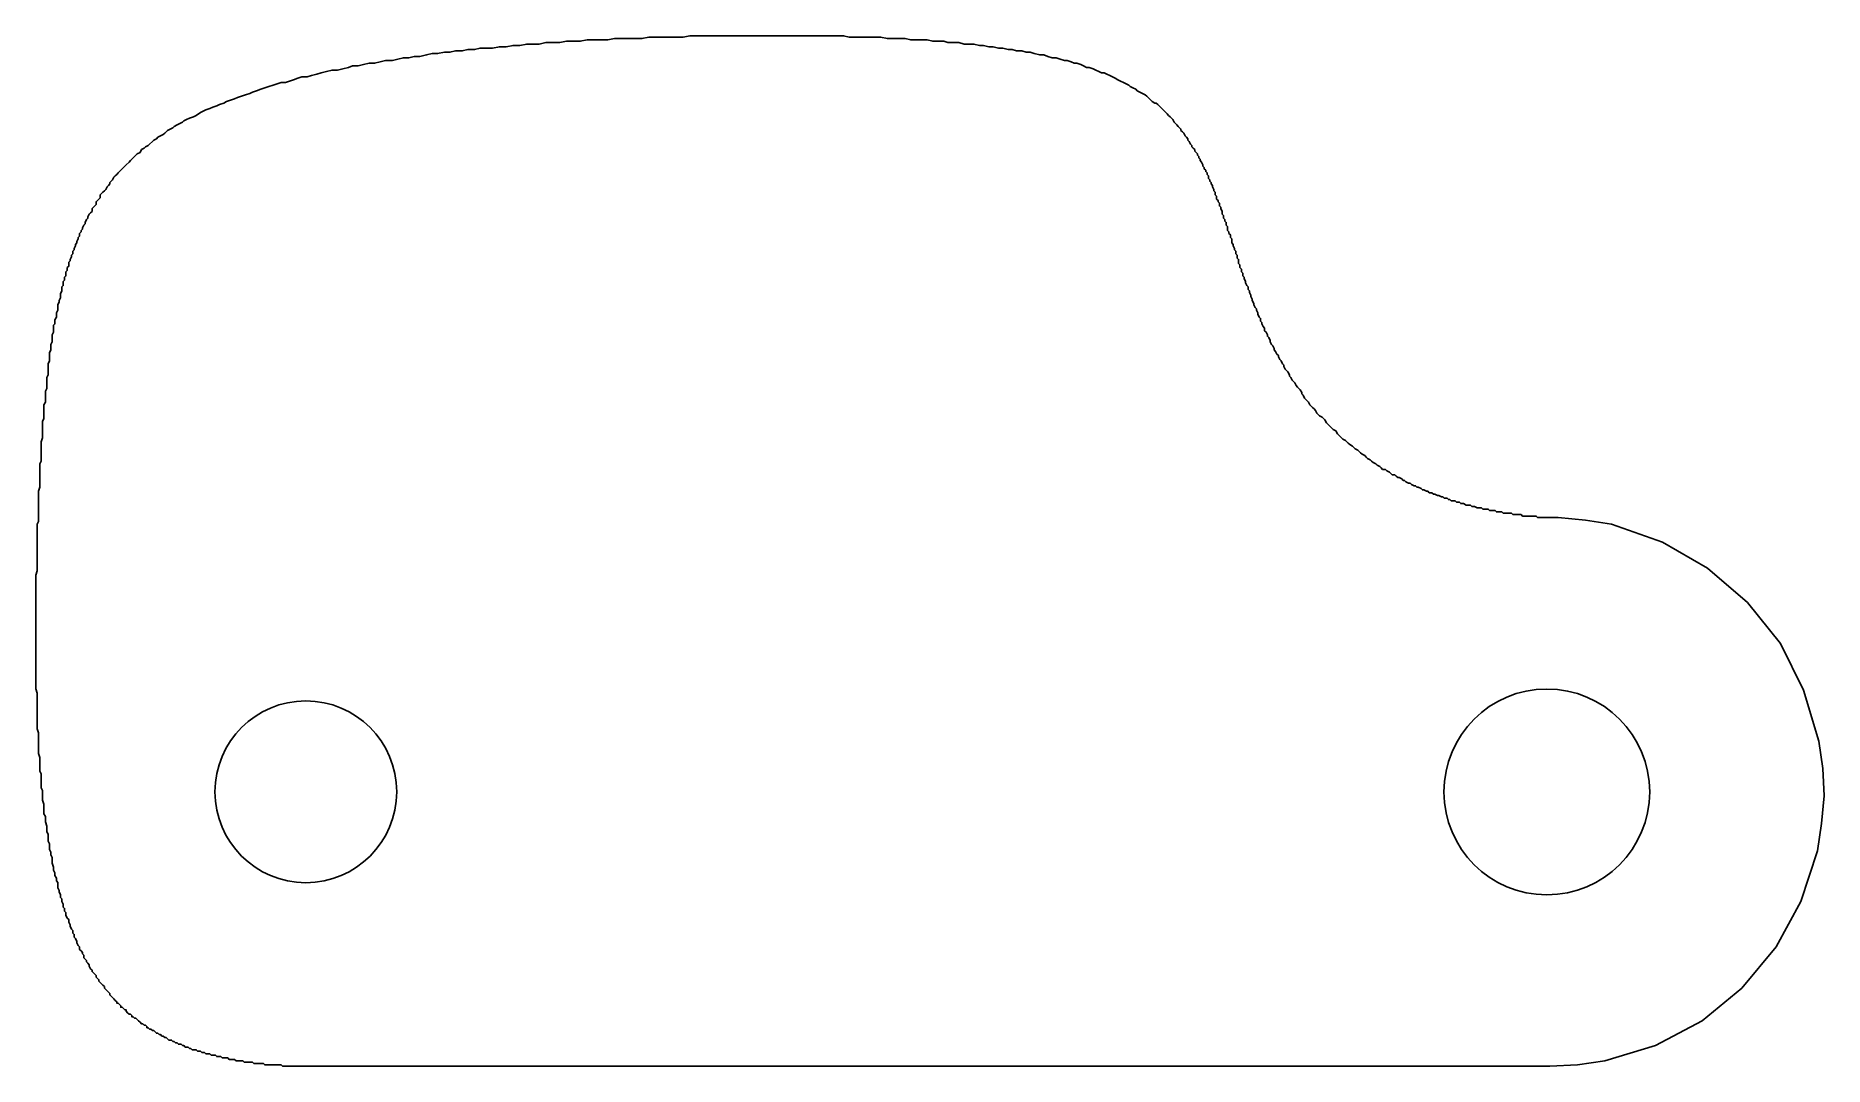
# Model space of a CAD drawing. Header units: millimetres. Extents: x 0 to 26.1, y 0 to 15.
import ezdxf

# ---------------------------------------------------------------- set-up
doc = ezdxf.new("R2010")
doc.units = ezdxf.units.MM
doc.layers.add('CORTE', color=7, linetype='Continuous')

msp = doc.modelspace()

# ---------------------------------------------------------------- linework, layer by layer
at = {"layer": 'CORTE'}
msp.add_lwpolyline([(4.04, 0), (4.02, 0), (4, 0), (3.98, 0), (3.96, 0), (3.94, 0), (3.92, 0), (3.9, 0), (3.88, 0), (3.86, 0), (3.84, 0), (3.82, 0), (3.8, 0), (3.78, 0), (3.76, 0), (3.74, 0), (3.72, 0), (3.7, 0), (3.68, 0), (3.66, 0), (3.64, 0), (3.62, 0), (3.6, 0), (3.58, 0.02), (3.56, 0.02), (3.54, 0.02), (3.52, 0.02), (3.5, 0.02), (3.48, 0.02), (3.46, 0.02), (3.44, 0.02), (3.42, 0.02), (3.4, 0.02), (3.38, 0.02), (3.36, 0.02), (3.34, 0.02), (3.32, 0.04), (3.3, 0.04), (3.28, 0.04), (3.26, 0.04), (3.24, 0.04), (3.22, 0.04), (3.2, 0.04), (3.18, 0.04), (3.16, 0.06), (3.14, 0.06), (3.12, 0.06), (3.1, 0.06), (3.08, 0.06), (3.06, 0.06), (3.04, 0.06), (3.02, 0.08), (3, 0.08), (2.98, 0.08), (2.96, 0.08), (2.94, 0.08), (2.92, 0.08), (2.9, 0.1), (2.88, 0.1), (2.86, 0.1), (2.84, 0.1), (2.82, 0.1), (2.8, 0.12), (2.78, 0.12), (2.76, 0.12), (2.74, 0.12), (2.72, 0.12), (2.7, 0.14), (2.68, 0.14), (2.66, 0.14), (2.64, 0.14), (2.62, 0.16), (2.6, 0.16), (2.58, 0.16), (2.56, 0.16), (2.54, 0.18), (2.52, 0.18), (2.5, 0.18), (2.48, 0.18), (2.46, 0.2), (2.44, 0.2), (2.42, 0.2), (2.4, 0.22), (2.38, 0.22), (2.36, 0.22), (2.34, 0.24), (2.32, 0.24), (2.3, 0.24), (2.28, 0.24), (2.26, 0.26), (2.24, 0.26), (2.22, 0.28), (2.2, 0.28), (2.18, 0.28), (2.16, 0.3), (2.14, 0.3), (2.12, 0.32), (2.1, 0.32), (2.08, 0.32), (2.06, 0.34), (2.04, 0.34), (2.02, 0.36), (2, 0.36), (1.98, 0.38), (1.96, 0.38), (1.94, 0.38), (1.92, 0.4), (1.9, 0.42), (1.88, 0.42), (1.86, 0.44), (1.84, 0.44), (1.82, 0.46), (1.8, 0.46), (1.78, 0.48), (1.76, 0.48), (1.74, 0.5), (1.72, 0.52), (1.7, 0.52), (1.68, 0.54), (1.66, 0.54), (1.64, 0.56), (1.62, 0.56), (1.62, 0.58), (1.6, 0.6), (1.58, 0.6), (1.56, 0.62), (1.54, 0.62), (1.52, 0.64), (1.5, 0.66), (1.48, 0.68), (1.46, 0.7), (1.44, 0.7), (1.42, 0.72), (1.4, 0.72), (1.4, 0.74), (1.38, 0.76), (1.36, 0.76), (1.34, 0.78), (1.32, 0.8), (1.32, 0.82), (1.3, 0.82), (1.28, 0.84), (1.26, 0.86), (1.24, 0.86), (1.24, 0.88), (1.22, 0.9), (1.2, 0.92), (1.18, 0.92), (1.18, 0.94), (1.16, 0.96), (1.14, 0.98), (1.12, 1), (1.1, 1.02), (1.08, 1.04), (1.08, 1.06), (1.06, 1.08), (1.04, 1.1), (1.02, 1.12), (1, 1.14), (1, 1.16), (0.98, 1.18), (0.96, 1.2), (0.94, 1.22), (0.92, 1.24), (0.92, 1.26), (0.9, 1.28), (0.88, 1.3), (0.88, 1.32), (0.86, 1.34), (0.84, 1.36), (0.82, 1.38), (0.82, 1.4), (0.8, 1.42), (0.78, 1.46), (0.78, 1.48), (0.76, 1.5), (0.74, 1.52), (0.74, 1.54), (0.72, 1.56), (0.7, 1.58), (0.7, 1.62), (0.68, 1.64), (0.68, 1.66), (0.66, 1.68), (0.64, 1.7), (0.64, 1.74), (0.62, 1.76), (0.6, 1.8), (0.6, 1.82), (0.58, 1.86), (0.56, 1.88), (0.56, 1.92), (0.54, 1.94), (0.54, 1.98), (0.52, 2), (0.5, 2.04), (0.5, 2.06), (0.48, 2.1), (0.48, 2.14), (0.46, 2.16), (0.44, 2.2), (0.44, 2.24), (0.42, 2.26), (0.42, 2.3), (0.4, 2.32), (0.4, 2.36), (0.38, 2.4), (0.38, 2.44), (0.36, 2.46), (0.36, 2.5), (0.34, 2.54), (0.34, 2.56), (0.32, 2.6), (0.32, 2.64), (0.32, 2.68), (0.3, 2.7), (0.3, 2.74), (0.28, 2.78), (0.28, 2.82), (0.26, 2.86), (0.26, 2.9), (0.24, 2.96), (0.24, 3), (0.24, 3.04), (0.22, 3.08), (0.22, 3.12), (0.2, 3.16), (0.2, 3.2), (0.2, 3.24), (0.18, 3.28), (0.18, 3.34), (0.18, 3.38), (0.16, 3.42), (0.16, 3.46), (0.16, 3.5), (0.14, 3.56), (0.14, 3.6), (0.14, 3.64), (0.12, 3.68), (0.12, 3.74), (0.12, 3.78), (0.12, 3.82), (0.1, 3.88), (0.1, 3.92), (0.1, 3.96), (0.1, 4.02), (0.08, 4.06), (0.08, 4.1), (0.08, 4.16), (0.08, 4.2), (0.08, 4.26), (0.06, 4.3), (0.06, 4.36), (0.06, 4.4), (0.06, 4.46), (0.06, 4.5), (0.04, 4.56), (0.04, 4.6), (0.04, 4.66), (0.04, 4.7), (0.04, 4.76), (0.04, 4.82), (0.04, 4.86), (0.02, 4.92), (0.02, 4.96), (0.02, 5.02), (0.02, 5.08), (0.02, 5.12), (0.02, 5.18), (0.02, 5.24), (0.02, 5.28), (0.02, 5.34), (0.02, 5.4), (0.02, 5.44), (0, 5.5), (0, 5.56), (0, 5.6), (0, 5.66), (0, 5.72), (0, 5.76), (0, 5.82), (0, 5.88), (0, 5.92), (0, 5.98), (0, 6.04), (0, 6.08), (0, 6.14), (0, 6.2), (0, 6.24), (0, 6.3), (0, 6.36), (0, 6.42), (0, 6.46), (0, 6.52), (0, 6.58), (0, 6.62), (0, 6.68), (0, 6.74), (0, 6.78), (0, 6.84), (0, 6.9), (0, 6.96), (0, 7), (0, 7.06), (0, 7.12), (0, 7.16), (0.02, 7.22), (0.02, 7.28), (0.02, 7.32), (0.02, 7.38), (0.02, 7.44), (0.02, 7.5), (0.02, 7.54), (0.02, 7.6), (0.02, 7.64), (0.02, 7.7), (0.02, 7.74), (0.02, 7.8), (0.02, 7.84), (0.02, 7.9), (0.04, 7.94), (0.04, 8), (0.04, 8.04), (0.04, 8.1), (0.04, 8.14), (0.04, 8.18), (0.04, 8.24), (0.04, 8.28), (0.04, 8.34), (0.04, 8.38), (0.06, 8.44), (0.06, 8.48), (0.06, 8.54), (0.06, 8.58), (0.06, 8.62), (0.06, 8.68), (0.06, 8.72), (0.06, 8.78), (0.08, 8.82), (0.08, 8.86), (0.08, 8.92), (0.08, 8.96), (0.08, 9.02), (0.08, 9.06), (0.08, 9.1), (0.1, 9.16), (0.1, 9.2), (0.1, 9.24), (0.1, 9.28), (0.1, 9.32), (0.1, 9.36), (0.1, 9.4), (0.12, 9.44), (0.12, 9.48), (0.12, 9.52), (0.12, 9.56), (0.12, 9.6), (0.12, 9.64), (0.14, 9.68), (0.14, 9.72), (0.14, 9.76), (0.14, 9.8), (0.14, 9.84), (0.16, 9.88), (0.16, 9.92), (0.16, 9.96), (0.16, 10), (0.16, 10.04), (0.18, 10.08), (0.18, 10.12), (0.18, 10.16), (0.18, 10.2), (0.18, 10.24), (0.2, 10.28), (0.2, 10.32), (0.2, 10.36), (0.2, 10.4), (0.22, 10.44), (0.22, 10.46), (0.22, 10.5), (0.22, 10.52), (0.24, 10.56), (0.24, 10.6), (0.24, 10.62), (0.24, 10.66), (0.26, 10.7), (0.26, 10.72), (0.26, 10.76), (0.26, 10.8), (0.28, 10.82), (0.28, 10.86), (0.28, 10.88), (0.3, 10.92), (0.3, 10.96), (0.3, 10.98), (0.32, 11.02), (0.32, 11.04), (0.32, 11.08), (0.32, 11.1), (0.34, 11.14), (0.34, 11.16), (0.36, 11.2), (0.36, 11.24), (0.36, 11.26), (0.38, 11.3), (0.38, 11.32), (0.38, 11.36), (0.4, 11.38), (0.4, 11.42), (0.4, 11.44), (0.42, 11.46), (0.42, 11.5), (0.44, 11.52), (0.44, 11.56), (0.44, 11.58), (0.46, 11.6), (0.46, 11.64), (0.48, 11.66), (0.48, 11.68), (0.48, 11.72), (0.5, 11.74), (0.5, 11.76), (0.52, 11.8), (0.52, 11.82), (0.54, 11.84), (0.54, 11.88), (0.56, 11.9), (0.56, 11.92), (0.58, 11.96), (0.58, 11.98), (0.6, 12), (0.6, 12.02), (0.62, 12.06), (0.62, 12.08), (0.64, 12.1), (0.64, 12.14), (0.66, 12.16), (0.66, 12.18), (0.68, 12.2), (0.68, 12.22), (0.7, 12.26), (0.72, 12.28), (0.72, 12.3), (0.74, 12.34), (0.76, 12.36), (0.76, 12.38), (0.78, 12.42), (0.8, 12.44), (0.82, 12.46), (0.82, 12.5), (0.84, 12.52), (0.86, 12.54), (0.88, 12.56), (0.88, 12.6), (0.9, 12.62), (0.92, 12.64), (0.94, 12.66), (0.94, 12.7), (0.96, 12.72), (0.98, 12.74), (1, 12.76), (1.02, 12.78), (1.04, 12.82), (1.06, 12.84), (1.08, 12.86), (1.08, 12.88), (1.1, 12.9), (1.12, 12.92), (1.14, 12.96), (1.16, 12.98), (1.18, 13), (1.2, 13.02), (1.22, 13.04), (1.24, 13.06), (1.28, 13.1), (1.3, 13.12), (1.32, 13.14), (1.36, 13.18), (1.38, 13.2), (1.4, 13.22), (1.44, 13.26), (1.46, 13.28), (1.48, 13.3), (1.52, 13.32), (1.54, 13.36), (1.58, 13.38), (1.6, 13.4), (1.64, 13.42), (1.66, 13.44), (1.7, 13.48), (1.72, 13.5), (1.76, 13.52), (1.78, 13.54), (1.82, 13.56), (1.86, 13.58), (1.88, 13.6), (1.92, 13.64), (1.96, 13.66), (2, 13.68), (2.02, 13.7), (2.06, 13.72), (2.1, 13.74), (2.14, 13.76), (2.16, 13.78), (2.2, 13.8), (2.24, 13.82), (2.3, 13.84), (2.34, 13.86), (2.4, 13.9), (2.44, 13.92), (2.48, 13.94), (2.54, 13.96), (2.58, 13.98), (2.64, 14), (2.68, 14.02), (2.74, 14.04), (2.78, 14.06), (2.84, 14.08), (2.9, 14.1), (2.94, 14.12), (3, 14.14), (3.06, 14.16), (3.12, 14.18), (3.16, 14.2), (3.22, 14.22), (3.28, 14.24), (3.34, 14.26), (3.4, 14.28), (3.46, 14.3), (3.52, 14.32), (3.58, 14.34), (3.64, 14.34), (3.7, 14.36), (3.76, 14.38), (3.82, 14.4), (3.88, 14.42), (3.96, 14.42), (4.02, 14.44), (4.1, 14.46), (4.16, 14.48), (4.24, 14.5), (4.32, 14.52), (4.4, 14.52), (4.48, 14.54), (4.56, 14.56), (4.62, 14.58), (4.7, 14.58), (4.78, 14.6), (4.86, 14.62), (4.94, 14.62), (5.02, 14.64), (5.1, 14.66), (5.2, 14.66), (5.28, 14.68), (5.36, 14.7), (5.44, 14.7), (5.52, 14.72), (5.6, 14.72), (5.7, 14.74), (5.78, 14.76), (5.86, 14.76), (5.96, 14.78), (6.04, 14.78), (6.12, 14.8), (6.22, 14.8), (6.3, 14.82), (6.4, 14.82), (6.48, 14.84), (6.58, 14.84), (6.66, 14.84), (6.76, 14.86), (6.86, 14.86), (6.96, 14.88), (7.06, 14.88), (7.16, 14.9), (7.24, 14.9), (7.34, 14.9), (7.44, 14.92), (7.54, 14.92), (7.64, 14.92), (7.74, 14.94), (7.84, 14.94), (7.94, 14.94), (8.04, 14.96), (8.14, 14.96), (8.24, 14.96), (8.34, 14.96), (8.44, 14.98), (8.54, 14.98), (8.64, 14.98), (8.74, 14.98), (8.84, 14.98), (8.94, 15), (9.04, 15), (9.14, 15), (9.24, 15), (9.34, 15), (9.44, 15), (9.54, 15.02), (9.64, 15.02), (9.74, 15.02), (9.84, 15.02), (9.94, 15.02), (10.04, 15.02), (10.14, 15.02), (10.24, 15.02), (10.34, 15.02), (10.44, 15.02), (10.54, 15.02), (10.62, 15.02), (10.72, 15.02), (10.82, 15.02), (10.92, 15.02), (11.02, 15.02), (11.12, 15.02), (11.2, 15.02), (11.3, 15.02), (11.4, 15.02), (11.5, 15.02), (11.58, 15.02), (11.68, 15.02), (11.78, 15.02), (11.86, 15), (11.96, 15), (12.06, 15), (12.14, 15), (12.24, 15), (12.32, 15), (12.42, 14.98), (12.5, 14.98), (12.6, 14.98), (12.68, 14.98), (12.76, 14.96), (12.84, 14.96), (12.92, 14.96), (13, 14.96), (13.08, 14.94), (13.16, 14.94), (13.24, 14.94), (13.3, 14.92), (13.38, 14.92), (13.46, 14.92), (13.54, 14.9), (13.6, 14.9), (13.68, 14.9), (13.76, 14.88), (13.82, 14.88), (13.9, 14.86), (13.96, 14.86), (14.04, 14.84), (14.1, 14.84), (14.18, 14.82), (14.24, 14.82), (14.3, 14.8), (14.38, 14.8), (14.44, 14.78), (14.5, 14.78), (14.56, 14.76), (14.64, 14.74), (14.7, 14.74), (14.76, 14.72), (14.82, 14.7), (14.88, 14.7), (14.94, 14.68), (15, 14.66), (15.04, 14.66), (15.1, 14.64), (15.14, 14.62), (15.18, 14.62), (15.24, 14.6), (15.28, 14.58), (15.32, 14.56), (15.36, 14.56), (15.42, 14.54), (15.46, 14.52), (15.5, 14.5), (15.54, 14.48), (15.58, 14.48), (15.62, 14.46), (15.66, 14.44), (15.7, 14.42), (15.74, 14.4), (15.78, 14.38), (15.82, 14.36), (15.86, 14.34), (15.9, 14.32), (15.94, 14.3), (15.96, 14.28), (16, 14.26), (16.04, 14.24), (16.06, 14.22), (16.1, 14.2), (16.14, 14.18), (16.18, 14.16), (16.2, 14.14), (16.24, 14.1), (16.26, 14.08), (16.28, 14.06), (16.32, 14.04), (16.34, 14.04), (16.36, 14.02), (16.38, 14), (16.4, 13.98), (16.42, 13.96), (16.44, 13.94), (16.46, 13.92), (16.48, 13.9), (16.5, 13.88), (16.52, 13.86), (16.54, 13.84), (16.56, 13.82), (16.58, 13.8), (16.6, 13.76), (16.62, 13.74), (16.64, 13.72), (16.66, 13.7), (16.68, 13.68), (16.7, 13.66), (16.7, 13.64), (16.72, 13.62), (16.74, 13.6), (16.76, 13.56), (16.78, 13.54), (16.8, 13.52), (16.8, 13.5), (16.82, 13.48), (16.84, 13.44), (16.86, 13.42), (16.86, 13.4), (16.88, 13.38), (16.9, 13.36), (16.9, 13.34), (16.92, 13.32), (16.94, 13.3), (16.94, 13.28), (16.96, 13.26), (16.96, 13.24), (16.98, 13.22), (16.98, 13.2), (17, 13.18), (17.02, 13.14), (17.02, 13.12), (17.04, 13.1), (17.04, 13.08), (17.06, 13.06), (17.06, 13.04), (17.08, 13.02), (17.08, 13), (17.1, 12.98), (17.1, 12.94), (17.12, 12.92), (17.12, 12.9), (17.14, 12.88), (17.14, 12.86), (17.16, 12.84), (17.16, 12.82), (17.18, 12.78), (17.18, 12.76), (17.2, 12.74), (17.2, 12.72), (17.2, 12.7), (17.22, 12.68), (17.22, 12.64), (17.24, 12.62), (17.24, 12.6), (17.26, 12.58), (17.26, 12.54), (17.28, 12.52), (17.28, 12.5), (17.3, 12.46), (17.3, 12.44), (17.3, 12.42), (17.32, 12.4), (17.32, 12.36), (17.34, 12.34), (17.34, 12.32), (17.36, 12.3), (17.36, 12.26), (17.38, 12.24), (17.38, 12.22), (17.38, 12.18), (17.4, 12.16), (17.4, 12.14), (17.42, 12.12), (17.42, 12.08), (17.44, 12.06), (17.44, 12.04), (17.44, 12), (17.46, 11.98), (17.46, 11.96), (17.48, 11.92), (17.48, 11.9), (17.5, 11.88), (17.5, 11.84), (17.52, 11.82), (17.52, 11.78), (17.54, 11.76), (17.54, 11.74), (17.54, 11.7), (17.56, 11.68), (17.56, 11.64), (17.58, 11.62), (17.58, 11.58), (17.6, 11.56), (17.6, 11.52), (17.62, 11.5), (17.62, 11.48), (17.64, 11.44), (17.64, 11.42), (17.66, 11.38), (17.68, 11.36), (17.68, 11.32), (17.7, 11.3), (17.7, 11.28), (17.72, 11.24), (17.72, 11.22), (17.74, 11.18), (17.74, 11.16), (17.76, 11.12), (17.76, 11.1), (17.78, 11.06), (17.8, 11.04), (17.8, 11.02), (17.82, 10.98), (17.82, 10.96), (17.84, 10.92), (17.86, 10.9), (17.86, 10.86), (17.88, 10.84), (17.88, 10.82), (17.9, 10.78), (17.92, 10.76), (17.92, 10.72), (17.94, 10.7), (17.96, 10.66), (17.96, 10.64), (17.98, 10.62), (18, 10.58), (18, 10.56), (18.02, 10.52), (18.04, 10.5), (18.06, 10.46), (18.06, 10.44), (18.08, 10.42), (18.1, 10.38), (18.12, 10.36), (18.12, 10.34), (18.14, 10.3), (18.16, 10.28), (18.18, 10.24), (18.2, 10.22), (18.2, 10.2), (18.22, 10.16), (18.24, 10.14), (18.26, 10.12), (18.28, 10.08), (18.28, 10.06), (18.3, 10.04), (18.32, 10), (18.34, 9.98), (18.36, 9.96), (18.38, 9.92), (18.4, 9.9), (18.42, 9.88), (18.44, 9.86), (18.46, 9.82), (18.46, 9.8), (18.48, 9.78), (18.5, 9.74), (18.52, 9.72), (18.54, 9.7), (18.56, 9.68), (18.58, 9.64), (18.6, 9.62), (18.62, 9.6), (18.64, 9.58), (18.66, 9.56), (18.68, 9.52), (18.7, 9.5), (18.72, 9.48), (18.76, 9.46), (18.78, 9.44), (18.8, 9.42), (18.82, 9.38), (18.84, 9.36), (18.86, 9.34), (18.88, 9.32), (18.9, 9.3), (18.92, 9.28), (18.96, 9.26), (18.98, 9.22), (19, 9.2), (19.02, 9.18), (19.04, 9.16), (19.06, 9.14), (19.1, 9.12), (19.12, 9.1), (19.14, 9.08), (19.16, 9.06), (19.2, 9.04), (19.22, 9.02), (19.24, 9), (19.28, 8.98), (19.3, 8.96), (19.32, 8.94), (19.34, 8.92), (19.38, 8.9), (19.4, 8.88), (19.42, 8.86), (19.46, 8.84), (19.48, 8.82), (19.5, 8.8), (19.54, 8.78), (19.56, 8.76), (19.6, 8.74), (19.62, 8.72), (19.64, 8.7), (19.68, 8.7), (19.7, 8.68), (19.74, 8.66), (19.76, 8.64), (19.78, 8.62), (19.82, 8.62), (19.84, 8.6), (19.86, 8.58), (19.88, 8.58), (19.92, 8.56), (19.94, 8.54), (19.96, 8.54), (19.98, 8.52), (20.02, 8.5), (20.04, 8.5), (20.06, 8.48), (20.1, 8.46), (20.12, 8.46), (20.14, 8.44), (20.16, 8.44), (20.2, 8.42), (20.22, 8.4), (20.24, 8.4), (20.28, 8.38), (20.3, 8.38), (20.32, 8.36), (20.36, 8.36), (20.38, 8.34), (20.4, 8.34), (20.44, 8.32), (20.46, 8.32), (20.5, 8.3), (20.52, 8.3), (20.54, 8.28), (20.58, 8.28), (20.6, 8.26), (20.62, 8.26), (20.64, 8.24), (20.68, 8.24), (20.7, 8.24), (20.72, 8.22), (20.74, 8.22), (20.76, 8.22), (20.78, 8.2), (20.8, 8.2), (20.82, 8.2), (20.86, 8.18), (20.88, 8.18), (20.9, 8.18), (20.92, 8.18), (20.94, 8.16), (20.96, 8.16), (20.98, 8.16), (21.02, 8.14), (21.04, 8.14), (21.06, 8.14), (21.08, 8.14), (21.1, 8.12), (21.12, 8.12), (21.16, 8.12), (21.18, 8.12), (21.2, 8.1), (21.22, 8.1), (21.24, 8.1), (21.28, 8.1), (21.3, 8.08), (21.32, 8.08), (21.34, 8.08), (21.36, 8.08), (21.38, 8.08), (21.4, 8.06), (21.42, 8.06), (21.44, 8.06), (21.46, 8.06), (21.48, 8.06), (21.5, 8.06), (21.52, 8.06), (21.54, 8.04), (21.56, 8.04), (21.58, 8.04), (21.6, 8.04), (21.62, 8.04), (21.64, 8.04), (21.66, 8.04), (21.68, 8.02), (21.7, 8.02), (21.72, 8.02), (21.74, 8.02), (21.76, 8.02), (21.78, 8.02), (21.8, 8.02), (21.82, 8.02), (21.84, 8.02), (21.86, 8.02), (21.88, 8.02), (21.9, 8), (21.92, 8), (21.94, 8), (21.96, 8), (21.98, 8), (22, 8), (22.02, 8), (22.04, 8), (22.06, 8), (22.08, 8), (22.1, 8), (22.12, 8), (22.14, 8), (22.16, 8), (22.18, 8), (22.2, 8), (22.6, 7.96), (22.98, 7.9), (23.72, 7.64), (24.38, 7.26), (24.96, 6.76), (25.44, 6.16), (25.78, 5.48), (26, 4.74), (26.06, 4.34), (26.08, 3.94), (26.04, 3.54), (25.98, 3.14), (25.74, 2.4), (25.38, 1.74), (24.88, 1.14), (24.3, 0.66), (23.62, 0.3), (22.88, 0.08), (22.48, 0.02), (22.08, 0)], close=True, dxfattribs=at)
for centre, radius in [((22.035, 3.998), 1.5), ((3.938, 4), 1.325)]:
    msp.add_circle(centre, radius, dxfattribs=at)

doc.saveas('drawing.dxf')
